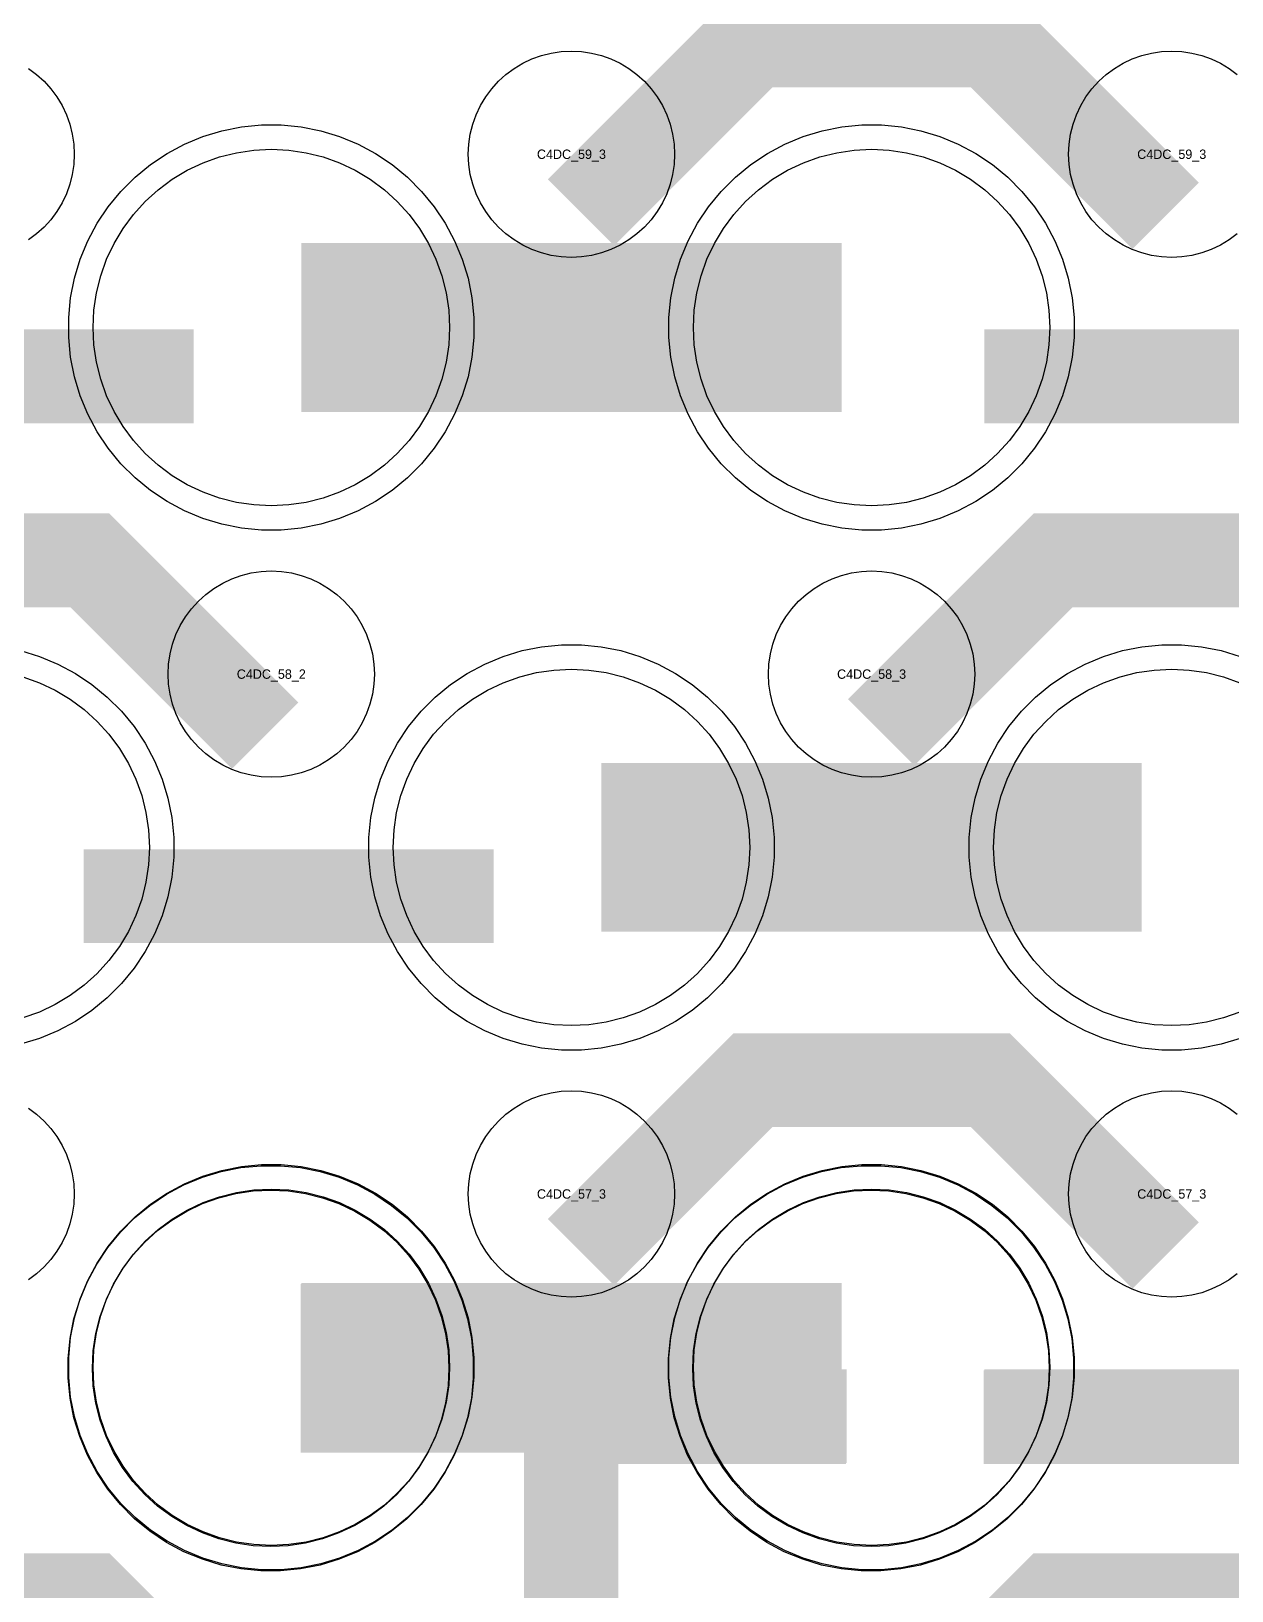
# Model space of a CAD drawing. Extents: x -11880 to 11880, y -14992 to 14992.
# Drawn here: x -11184 to -10864, y -7001 to -6585.3 of the extents above; entities that cross this region are included whole.
import ezdxf
from ezdxf.enums import TextEntityAlignment as Align

# ---------------------------------------------------------------- set-up
doc = ezdxf.new("R2010")
doc.units = 0
doc.header["$MEASUREMENT"] = 0
for name, color, linetype in [('GDS_775_DT_237', 138, 'CONTINUOUS'), ('RDL1_FS', 34, 'CONTINUOUS'), ('RDL_BS', 160, 'CONTINUOUS')]:
    doc.layers.add(name, color=color, linetype=linetype)

msp = doc.modelspace()

# ---------------------------------------------------------------- linework, layer by layer
at = {"layer": 'RDL1_FS'}
for points in [[(-11120, -6711.794), (-11124.657, -6711.565), (-11129.268, -6710.881), (-11133.791, -6709.749), (-11138.181, -6708.177), (-11142.395, -6706.185), (-11146.395, -6703.787), (-11150.14, -6701.009), (-11153.594, -6697.879), (-11156.724, -6694.425), (-11159.502, -6690.68), (-11161.9, -6686.68), (-11163.892, -6682.466), (-11165.464, -6678.076), (-11166.596, -6673.553), (-11167.28, -6668.942), (-11167.509, -6664.285), (-11167.28, -6659.628), (-11166.596, -6655.017), (-11165.464, -6650.494), (-11163.892, -6646.104), (-11161.9, -6641.89), (-11159.502, -6637.89), (-11156.724, -6634.145), (-11153.594, -6630.691), (-11150.14, -6627.561), (-11146.395, -6624.783), (-11142.395, -6622.385), (-11138.181, -6620.393), (-11133.791, -6618.821), (-11129.268, -6617.689), (-11124.657, -6617.005), (-11120, -6616.776), (-11115.343, -6617.005), (-11110.732, -6617.689), (-11106.209, -6618.821), (-11101.819, -6620.393), (-11097.605, -6622.385), (-11093.605, -6624.783), (-11089.86, -6627.561), (-11086.406, -6630.691), (-11083.276, -6634.145), (-11080.498, -6637.89), (-11078.1, -6641.89), (-11076.108, -6646.104), (-11074.536, -6650.494), (-11073.404, -6655.017), (-11072.72, -6659.628), (-11072.491, -6664.285), (-11072.72, -6668.942), (-11073.404, -6673.553), (-11074.536, -6678.076), (-11076.108, -6682.466), (-11078.1, -6686.68), (-11080.498, -6690.68), (-11083.276, -6694.425), (-11086.406, -6697.879), (-11089.86, -6701.009), (-11093.605, -6703.787), (-11097.605, -6706.185), (-11101.819, -6708.177), (-11106.209, -6709.749), (-11110.732, -6710.881), (-11115.343, -6711.565)], [(-10960, -6711.794), (-10964.657, -6711.565), (-10969.268, -6710.881), (-10973.791, -6709.749), (-10978.181, -6708.177), (-10982.395, -6706.185), (-10986.395, -6703.787), (-10990.14, -6701.009), (-10993.594, -6697.879), (-10996.724, -6694.425), (-10999.502, -6690.68), (-11001.9, -6686.68), (-11003.892, -6682.466), (-11005.464, -6678.076), (-11006.596, -6673.553), (-11007.28, -6668.942), (-11007.509, -6664.285), (-11007.28, -6659.628), (-11006.596, -6655.017), (-11005.464, -6650.494), (-11003.892, -6646.104), (-11001.9, -6641.89), (-10999.502, -6637.89), (-10996.724, -6634.145), (-10993.594, -6630.691), (-10990.14, -6627.561), (-10986.395, -6624.783), (-10982.395, -6622.385), (-10978.181, -6620.393), (-10973.791, -6618.821), (-10969.268, -6617.689), (-10964.657, -6617.005), (-10960, -6616.776), (-10955.343, -6617.005), (-10950.732, -6617.689), (-10946.209, -6618.821), (-10941.819, -6620.393), (-10937.605, -6622.385), (-10933.605, -6624.783), (-10929.86, -6627.561), (-10926.406, -6630.691), (-10923.276, -6634.145), (-10920.498, -6637.89), (-10918.1, -6641.89), (-10916.108, -6646.104), (-10914.536, -6650.494), (-10913.404, -6655.017), (-10912.72, -6659.628), (-10912.491, -6664.285), (-10912.72, -6668.942), (-10913.404, -6673.553), (-10914.536, -6678.076), (-10916.108, -6682.466), (-10918.1, -6686.68), (-10920.498, -6690.68), (-10923.276, -6694.425), (-10926.406, -6697.879), (-10929.86, -6701.009), (-10933.605, -6703.787), (-10937.605, -6706.185), (-10941.819, -6708.177), (-10946.209, -6709.749), (-10950.732, -6710.881), (-10955.343, -6711.565)], [(-11040, -6850.359), (-11044.657, -6850.13), (-11049.268, -6849.446), (-11053.791, -6848.314), (-11058.181, -6846.742), (-11062.395, -6844.75), (-11066.395, -6842.352), (-11070.14, -6839.574), (-11073.594, -6836.444), (-11076.724, -6832.99), (-11079.502, -6829.245), (-11081.9, -6825.245), (-11083.892, -6821.031), (-11085.464, -6816.641), (-11086.596, -6812.118), (-11087.28, -6807.507), (-11087.509, -6802.85), (-11087.28, -6798.193), (-11086.596, -6793.582), (-11085.464, -6789.059), (-11083.892, -6784.669), (-11081.9, -6780.455), (-11079.502, -6776.455), (-11076.724, -6772.71), (-11073.594, -6769.256), (-11070.14, -6766.126), (-11066.395, -6763.348), (-11062.395, -6760.95), (-11058.181, -6758.958), (-11053.791, -6757.386), (-11049.268, -6756.254), (-11044.657, -6755.57), (-11040, -6755.341), (-11035.343, -6755.57), (-11030.732, -6756.254), (-11026.209, -6757.386), (-11021.819, -6758.958), (-11017.605, -6760.95), (-11013.605, -6763.348), (-11009.86, -6766.126), (-11006.406, -6769.256), (-11003.276, -6772.71), (-11000.498, -6776.455), (-10998.1, -6780.455), (-10996.108, -6784.669), (-10994.536, -6789.059), (-10993.404, -6793.582), (-10992.72, -6798.193), (-10992.491, -6802.85), (-10992.72, -6807.507), (-10993.404, -6812.118), (-10994.536, -6816.641), (-10996.108, -6821.031), (-10998.1, -6825.245), (-11000.498, -6829.245), (-11003.276, -6832.99), (-11006.406, -6836.444), (-11009.86, -6839.574), (-11013.605, -6842.352), (-11017.605, -6844.75), (-11021.819, -6846.742), (-11026.209, -6848.314), (-11030.732, -6849.446), (-11035.343, -6850.13)], [(-11120, -6988.919), (-11124.657, -6988.69), (-11129.268, -6988.006), (-11133.791, -6986.874), (-11138.181, -6985.302), (-11142.395, -6983.31), (-11146.395, -6980.912), (-11150.14, -6978.134), (-11153.594, -6975.004), (-11156.724, -6971.55), (-11159.502, -6967.805), (-11161.9, -6963.805), (-11163.892, -6959.591), (-11165.464, -6955.201), (-11166.596, -6950.678), (-11167.28, -6946.067), (-11167.509, -6941.41), (-11167.28, -6936.753), (-11166.596, -6932.142), (-11165.464, -6927.619), (-11163.892, -6923.229), (-11161.9, -6919.015), (-11159.502, -6915.015), (-11156.724, -6911.27), (-11153.594, -6907.816), (-11150.14, -6904.686), (-11146.395, -6901.908), (-11142.395, -6899.51), (-11138.181, -6897.518), (-11133.791, -6895.946), (-11129.268, -6894.814), (-11124.657, -6894.13), (-11120, -6893.901), (-11115.343, -6894.13), (-11110.732, -6894.814), (-11106.209, -6895.946), (-11101.819, -6897.518), (-11097.605, -6899.51), (-11093.605, -6901.908), (-11089.86, -6904.686), (-11086.406, -6907.816), (-11083.276, -6911.27), (-11080.498, -6915.015), (-11078.1, -6919.015), (-11076.108, -6923.229), (-11074.536, -6927.619), (-11073.404, -6932.142), (-11072.72, -6936.753), (-11072.491, -6941.41), (-11072.72, -6946.067), (-11073.404, -6950.678), (-11074.536, -6955.201), (-11076.108, -6959.591), (-11078.1, -6963.805), (-11080.498, -6967.805), (-11083.276, -6971.55), (-11086.406, -6975.004), (-11089.86, -6978.134), (-11093.605, -6980.912), (-11097.605, -6983.31), (-11101.819, -6985.302), (-11106.209, -6986.874), (-11110.732, -6988.006), (-11115.343, -6988.69)], [(-10960, -6988.919), (-10964.657, -6988.69), (-10969.268, -6988.006), (-10973.791, -6986.874), (-10978.181, -6985.302), (-10982.395, -6983.31), (-10986.395, -6980.912), (-10990.14, -6978.134), (-10993.594, -6975.004), (-10996.724, -6971.55), (-10999.502, -6967.805), (-11001.9, -6963.805), (-11003.892, -6959.591), (-11005.464, -6955.201), (-11006.596, -6950.678), (-11007.28, -6946.067), (-11007.509, -6941.41), (-11007.28, -6936.753), (-11006.596, -6932.142), (-11005.464, -6927.619), (-11003.892, -6923.229), (-11001.9, -6919.015), (-10999.502, -6915.015), (-10996.724, -6911.27), (-10993.594, -6907.816), (-10990.14, -6904.686), (-10986.395, -6901.908), (-10982.395, -6899.51), (-10978.181, -6897.518), (-10973.791, -6895.946), (-10969.268, -6894.814), (-10964.657, -6894.13), (-10960, -6893.901), (-10955.343, -6894.13), (-10950.732, -6894.814), (-10946.209, -6895.946), (-10941.819, -6897.518), (-10937.605, -6899.51), (-10933.605, -6901.908), (-10929.86, -6904.686), (-10926.406, -6907.816), (-10923.276, -6911.27), (-10920.498, -6915.015), (-10918.1, -6919.015), (-10916.108, -6923.229), (-10914.536, -6927.619), (-10913.404, -6932.142), (-10912.72, -6936.753), (-10912.491, -6941.41), (-10912.72, -6946.067), (-10913.404, -6950.678), (-10914.536, -6955.201), (-10916.108, -6959.591), (-10918.1, -6963.805), (-10920.498, -6967.805), (-10923.276, -6971.55), (-10926.406, -6975.004), (-10929.86, -6978.134), (-10933.605, -6980.912), (-10937.605, -6983.31), (-10941.819, -6985.302), (-10946.209, -6986.874), (-10950.732, -6988.006), (-10955.343, -6988.69)]]:
    msp.add_lwpolyline(points, close=True, dxfattribs=at)
for points in [[(-11111.998, -6664.285, 45, 45, 0), (-11039.998, -6664.285, 45, 45, 0)], [(-11039.998, -6664.285, 45, 45, 0), (-10967.998, -6664.285, 45, 45, 0)], [(-11031.998, -6802.85, 45, 45, 0), (-10959.998, -6802.85, 45, 45, 0)], [(-10959.998, -6802.85, 45, 45, 0), (-10887.998, -6802.85, 45, 45, 0)], [(-11111.998, -6941.41, 45, 45, 0), (-11039.998, -6941.41, 45, 45, 0)], [(-11039.998, -6941.41, 45, 45, 0), (-10967.998, -6941.41, 45, 45, 0)]]:
    msp.add_lwpolyline(points, format="xyseb", dxfattribs=at)
for points in [[(-11186.209, -6757.386), (-11181.819, -6758.958), (-11177.605, -6760.95), (-11173.605, -6763.348), (-11169.86, -6766.126), (-11166.406, -6769.256), (-11163.276, -6772.71), (-11160.498, -6776.455), (-11158.1, -6780.455), (-11156.108, -6784.669), (-11154.536, -6789.059), (-11153.404, -6793.582), (-11152.72, -6798.193), (-11152.491, -6802.85), (-11152.72, -6807.507), (-11153.404, -6812.118), (-11154.536, -6816.641), (-11156.108, -6821.031), (-11158.1, -6825.245), (-11160.498, -6829.245), (-11163.276, -6832.99), (-11166.406, -6836.444), (-11169.86, -6839.574), (-11173.605, -6842.352), (-11177.605, -6844.75), (-11181.819, -6846.742), (-11186.209, -6848.314)], [(-10861.819, -6846.742), (-10866.209, -6848.314), (-10870.732, -6849.446), (-10875.343, -6850.13), (-10880, -6850.359), (-10884.657, -6850.13), (-10889.268, -6849.446), (-10893.791, -6848.314), (-10898.181, -6846.742), (-10902.395, -6844.75), (-10906.395, -6842.352), (-10910.14, -6839.574), (-10913.594, -6836.444), (-10916.724, -6832.99), (-10919.502, -6829.245), (-10921.9, -6825.245), (-10923.892, -6821.031), (-10925.464, -6816.641), (-10926.596, -6812.118), (-10927.28, -6807.507), (-10927.509, -6802.85), (-10927.28, -6798.193), (-10926.596, -6793.582), (-10925.464, -6789.059), (-10923.892, -6784.669), (-10921.9, -6780.455), (-10919.502, -6776.455), (-10916.724, -6772.71), (-10913.594, -6769.256), (-10910.14, -6766.126), (-10906.395, -6763.348), (-10902.395, -6760.95), (-10898.181, -6758.958), (-10893.791, -6757.386), (-10889.268, -6756.254), (-10884.657, -6755.57), (-10880, -6755.341), (-10875.343, -6755.57), (-10870.732, -6756.254), (-10866.209, -6757.386), (-10861.819, -6758.958)]]:
    msp.add_lwpolyline(points, dxfattribs=at)
at = {"layer": 'RDL1_FS', "color": 241, "true_color": 0xf7abae}
for points in [[(-11120.149, -6989.201), (-11124.806, -6988.972), (-11129.417, -6988.288), (-11133.94, -6987.156), (-11138.33, -6985.584), (-11142.544, -6983.592), (-11146.544, -6981.194), (-11150.289, -6978.416), (-11153.743, -6975.286), (-11156.873, -6971.832), (-11159.651, -6968.087), (-11162.049, -6964.087), (-11164.041, -6959.873), (-11165.613, -6955.483), (-11166.745, -6950.96), (-11167.429, -6946.349), (-11167.658, -6941.692), (-11167.429, -6937.035), (-11166.745, -6932.424), (-11165.613, -6927.901), (-11164.041, -6923.511), (-11162.049, -6919.297), (-11159.651, -6915.297), (-11156.873, -6911.552), (-11153.743, -6908.098), (-11150.289, -6904.968), (-11146.544, -6902.19), (-11142.544, -6899.792), (-11138.33, -6897.8), (-11133.94, -6896.228), (-11129.417, -6895.096), (-11124.806, -6894.412), (-11120.149, -6894.183), (-11115.492, -6894.412), (-11110.881, -6895.096), (-11106.358, -6896.228), (-11101.968, -6897.8), (-11097.754, -6899.792), (-11093.754, -6902.19), (-11090.009, -6904.968), (-11086.555, -6908.098), (-11083.425, -6911.552), (-11080.647, -6915.297), (-11078.249, -6919.297), (-11076.257, -6923.511), (-11074.685, -6927.901), (-11073.553, -6932.424), (-11072.869, -6937.035), (-11072.64, -6941.692), (-11072.869, -6946.349), (-11073.553, -6950.96), (-11074.685, -6955.483), (-11076.257, -6959.873), (-11078.249, -6964.087), (-11080.647, -6968.087), (-11083.425, -6971.832), (-11086.555, -6975.286), (-11090.009, -6978.416), (-11093.754, -6981.194), (-11097.754, -6983.592), (-11101.968, -6985.584), (-11106.358, -6987.156), (-11110.881, -6988.288), (-11115.492, -6988.972)], [(-10960.149, -6989.201), (-10964.806, -6988.972), (-10969.417, -6988.288), (-10973.94, -6987.156), (-10978.33, -6985.584), (-10982.544, -6983.592), (-10986.544, -6981.194), (-10990.289, -6978.416), (-10993.743, -6975.286), (-10996.873, -6971.832), (-10999.651, -6968.087), (-11002.049, -6964.087), (-11004.041, -6959.873), (-11005.613, -6955.483), (-11006.745, -6950.96), (-11007.429, -6946.349), (-11007.658, -6941.692), (-11007.429, -6937.035), (-11006.745, -6932.424), (-11005.613, -6927.901), (-11004.041, -6923.511), (-11002.049, -6919.297), (-10999.651, -6915.297), (-10996.873, -6911.552), (-10993.743, -6908.098), (-10990.289, -6904.968), (-10986.544, -6902.19), (-10982.544, -6899.792), (-10978.33, -6897.8), (-10973.94, -6896.228), (-10969.417, -6895.096), (-10964.806, -6894.412), (-10960.149, -6894.183), (-10955.492, -6894.412), (-10950.881, -6895.096), (-10946.358, -6896.228), (-10941.968, -6897.8), (-10937.754, -6899.792), (-10933.754, -6902.19), (-10930.009, -6904.968), (-10926.555, -6908.098), (-10923.425, -6911.552), (-10920.647, -6915.297), (-10918.249, -6919.297), (-10916.257, -6923.511), (-10914.685, -6927.901), (-10913.553, -6932.424), (-10912.869, -6937.035), (-10912.64, -6941.692), (-10912.869, -6946.349), (-10913.553, -6950.96), (-10914.685, -6955.483), (-10916.257, -6959.873), (-10918.249, -6964.087), (-10920.647, -6968.087), (-10923.425, -6971.832), (-10926.555, -6975.286), (-10930.009, -6978.416), (-10933.754, -6981.194), (-10937.754, -6983.592), (-10941.968, -6985.584), (-10946.358, -6987.156), (-10950.881, -6988.288), (-10955.492, -6988.972)]]:
    msp.add_lwpolyline(points, close=True, dxfattribs=at)
for points in [[(-11112.147, -6941.692, 45, 45, 0), (-11040.147, -6941.692, 45, 45, 0)], [(-11040.147, -6941.692, 45, 45, 0), (-10968.147, -6941.692, 45, 45, 0)]]:
    msp.add_lwpolyline(points, format="xyseb", dxfattribs=at)
at = {"layer": 'RDL_BS'}
for points in [[(-11037.438, -6633.599, 25, 25, 0), (-10991.623, -6587.784, 25, 25, 0), (-10958.07, -6587.784, 25, 25, 0)], [(-10881.599, -6634.498, 25, 25, 0), (-10928.313, -6587.784, 25, 25, 0), (-10958.071, -6587.784, 25, 25, 0)], [(-11249.984, -6677.298, 25, 25, 0), (-11140.719, -6677.298, 25, 25, 0)], [(-10929.984, -6677.298, 25, 25, 0), (-10820.719, -6677.298, 25, 25, 0)], [(-11121.599, -6773.063, 25, 25, 0), (-11168.313, -6726.349, 25, 25, 0), (-11198.071, -6726.349, 25, 25, 0)], [(-10957.438, -6772.164, 25, 25, 0), (-10911.623, -6726.349, 25, 25, 0), (-10878.07, -6726.349, 25, 25, 0)], [(-10801.599, -6773.063, 25, 25, 0), (-10848.313, -6726.349, 25, 25, 0), (-10878.071, -6726.349, 25, 25, 0)], [(-11169.984, -6815.863, 25, 25, 0), (-11060.719, -6815.863, 25, 25, 0)], [(-11037.438, -6910.724, 25, 25, 0), (-10991.623, -6864.909, 25, 25, 0), (-10958.07, -6864.909, 25, 25, 0)], [(-10881.599, -6911.623, 25, 25, 0), (-10928.313, -6864.909, 25, 25, 0), (-10958.071, -6864.909, 25, 25, 0)], [(-11040, -7048.715, 25, 25, 0), (-11040, -6941.938, 25, 25, 0)], [(-11040, -7048.715, 25, 25, 0), (-11040, -6941.938, 25, 25, 0)], [(-11052.5, -6954.438, 25, 25, 0), (-10987.833, -6954.438, 25, 25, 0)], [(-11052.5, -6954.438, 25, 25, 0), (-10966.667, -6954.438, 25, 25, 0)], [(-10929.984, -6954.423, 25, 25, 0), (-10820.719, -6954.423, 25, 25, 0)], [(-11121.599, -7050.188, 25, 25, 0), (-11168.313, -7003.474, 25, 25, 0), (-11198.071, -7003.474, 25, 25, 0)], [(-10957.438, -7049.289, 25, 25, 0), (-10911.623, -7003.474, 25, 25, 0), (-10878.07, -7003.474, 25, 25, 0)], [(-10801.599, -7050.188, 25, 25, 0), (-10848.313, -7003.474, 25, 25, 0), (-10878.071, -7003.474, 25, 25, 0)]]:
    msp.add_lwpolyline(points, format="xyseb", dxfattribs=at)
for points in [[(-11040, -6645.591), (-11042.693, -6645.459), (-11045.365, -6645.063), (-11047.984, -6644.406), (-11050.519, -6643.499), (-11052.956, -6642.347), (-11055.28, -6640.954), (-11057.443, -6639.351), (-11059.442, -6637.539), (-11061.254, -6635.54), (-11062.857, -6633.377), (-11064.25, -6631.053), (-11065.402, -6628.616), (-11066.309, -6626.081), (-11066.966, -6623.462), (-11067.362, -6620.79), (-11067.494, -6618.097), (-11067.362, -6615.404), (-11066.966, -6612.732), (-11066.309, -6610.113), (-11065.402, -6607.578), (-11064.25, -6605.141), (-11062.857, -6602.817), (-11061.254, -6600.654), (-11059.442, -6598.655), (-11057.443, -6596.843), (-11055.28, -6595.24), (-11052.956, -6593.847), (-11050.519, -6592.695), (-11047.984, -6591.788), (-11045.365, -6591.131), (-11042.693, -6590.735), (-11040, -6590.603), (-11037.307, -6590.735), (-11034.635, -6591.131), (-11032.016, -6591.788), (-11029.481, -6592.695), (-11027.044, -6593.847), (-11024.72, -6595.24), (-11022.557, -6596.843), (-11020.558, -6598.655), (-11018.746, -6600.654), (-11017.143, -6602.817), (-11015.75, -6605.141), (-11014.598, -6607.578), (-11013.691, -6610.113), (-11013.034, -6612.732), (-11012.638, -6615.404), (-11012.506, -6618.097), (-11012.638, -6620.79), (-11013.034, -6623.462), (-11013.691, -6626.081), (-11014.598, -6628.616), (-11015.75, -6631.053), (-11017.143, -6633.377), (-11018.746, -6635.54), (-11020.558, -6637.539), (-11022.557, -6639.351), (-11024.72, -6640.954), (-11027.044, -6642.347), (-11029.481, -6643.499), (-11032.016, -6644.406), (-11034.635, -6645.063), (-11037.307, -6645.459)], [(-11122.644, -6718.285), (-11127.938, -6717.768), (-11133.165, -6716.722), (-11138.205, -6715.191), (-11143.115, -6713.16), (-11147.777, -6710.668), (-11152.191, -6707.721), (-11156.292, -6704.359), (-11160.074, -6700.577), (-11163.436, -6696.476), (-11166.383, -6692.062), (-11168.875, -6687.4), (-11170.906, -6682.49), (-11172.437, -6677.45), (-11173.483, -6672.223), (-11174, -6666.929), (-11174, -6661.641), (-11173.483, -6656.347), (-11172.437, -6651.12), (-11170.906, -6646.08), (-11168.875, -6641.17), (-11166.383, -6636.508), (-11163.436, -6632.094), (-11160.074, -6627.993), (-11156.292, -6624.211), (-11152.191, -6620.849), (-11147.777, -6617.902), (-11143.115, -6615.41), (-11138.205, -6613.379), (-11133.165, -6611.848), (-11127.938, -6610.802), (-11122.644, -6610.285), (-11117.356, -6610.285), (-11112.062, -6610.802), (-11106.835, -6611.848), (-11101.795, -6613.379), (-11096.885, -6615.41), (-11092.223, -6617.902), (-11087.809, -6620.849), (-11083.708, -6624.211), (-11079.926, -6627.993), (-11076.564, -6632.094), (-11073.617, -6636.508), (-11071.125, -6641.17), (-11069.094, -6646.08), (-11067.563, -6651.12), (-11066.517, -6656.347), (-11066, -6661.641), (-11066, -6666.929), (-11066.517, -6672.223), (-11067.563, -6677.45), (-11069.094, -6682.49), (-11071.125, -6687.4), (-11073.617, -6692.062), (-11076.564, -6696.476), (-11079.926, -6700.577), (-11083.708, -6704.359), (-11087.809, -6707.721), (-11092.223, -6710.668), (-11096.885, -6713.16), (-11101.795, -6715.191), (-11106.835, -6716.722), (-11112.062, -6717.768), (-11117.356, -6718.285)], [(-10962.644, -6718.285), (-10967.938, -6717.768), (-10973.165, -6716.722), (-10978.205, -6715.191), (-10983.115, -6713.16), (-10987.777, -6710.668), (-10992.191, -6707.721), (-10996.292, -6704.359), (-11000.074, -6700.577), (-11003.436, -6696.476), (-11006.383, -6692.062), (-11008.875, -6687.4), (-11010.906, -6682.49), (-11012.437, -6677.45), (-11013.483, -6672.223), (-11014, -6666.929), (-11014, -6661.641), (-11013.483, -6656.347), (-11012.437, -6651.12), (-11010.906, -6646.08), (-11008.875, -6641.17), (-11006.383, -6636.508), (-11003.436, -6632.094), (-11000.074, -6627.993), (-10996.292, -6624.211), (-10992.191, -6620.849), (-10987.777, -6617.902), (-10983.115, -6615.41), (-10978.205, -6613.379), (-10973.165, -6611.848), (-10967.938, -6610.802), (-10962.644, -6610.285), (-10957.356, -6610.285), (-10952.062, -6610.802), (-10946.835, -6611.848), (-10941.795, -6613.379), (-10936.885, -6615.41), (-10932.223, -6617.902), (-10927.809, -6620.849), (-10923.708, -6624.211), (-10919.926, -6627.993), (-10916.564, -6632.094), (-10913.617, -6636.508), (-10911.125, -6641.17), (-10909.094, -6646.08), (-10907.563, -6651.12), (-10906.517, -6656.347), (-10906, -6661.641), (-10906, -6666.929), (-10906.517, -6672.223), (-10907.563, -6677.45), (-10909.094, -6682.49), (-10911.125, -6687.4), (-10913.617, -6692.062), (-10916.564, -6696.476), (-10919.926, -6700.577), (-10923.708, -6704.359), (-10927.809, -6707.721), (-10932.223, -6710.668), (-10936.885, -6713.16), (-10941.795, -6715.191), (-10946.835, -6716.722), (-10952.062, -6717.768), (-10957.356, -6718.285)], [(-11120, -6784.156), (-11122.693, -6784.024), (-11125.365, -6783.628), (-11127.984, -6782.971), (-11130.519, -6782.064), (-11132.956, -6780.912), (-11135.28, -6779.519), (-11137.443, -6777.916), (-11139.442, -6776.104), (-11141.254, -6774.105), (-11142.857, -6771.942), (-11144.25, -6769.618), (-11145.402, -6767.181), (-11146.309, -6764.646), (-11146.966, -6762.027), (-11147.362, -6759.355), (-11147.494, -6756.662), (-11147.362, -6753.969), (-11146.966, -6751.297), (-11146.309, -6748.678), (-11145.402, -6746.143), (-11144.25, -6743.706), (-11142.857, -6741.382), (-11141.254, -6739.219), (-11139.442, -6737.22), (-11137.443, -6735.408), (-11135.28, -6733.805), (-11132.956, -6732.412), (-11130.519, -6731.26), (-11127.984, -6730.353), (-11125.365, -6729.696), (-11122.693, -6729.3), (-11120, -6729.168), (-11117.307, -6729.3), (-11114.635, -6729.696), (-11112.016, -6730.353), (-11109.481, -6731.26), (-11107.044, -6732.412), (-11104.72, -6733.805), (-11102.557, -6735.408), (-11100.558, -6737.22), (-11098.746, -6739.219), (-11097.143, -6741.382), (-11095.75, -6743.706), (-11094.598, -6746.143), (-11093.691, -6748.678), (-11093.034, -6751.297), (-11092.638, -6753.969), (-11092.506, -6756.662), (-11092.638, -6759.355), (-11093.034, -6762.027), (-11093.691, -6764.646), (-11094.598, -6767.181), (-11095.75, -6769.618), (-11097.143, -6771.942), (-11098.746, -6774.105), (-11100.558, -6776.104), (-11102.557, -6777.916), (-11104.72, -6779.519), (-11107.044, -6780.912), (-11109.481, -6782.064), (-11112.016, -6782.971), (-11114.635, -6783.628), (-11117.307, -6784.024)], [(-10960, -6784.156), (-10962.693, -6784.024), (-10965.365, -6783.628), (-10967.984, -6782.971), (-10970.519, -6782.064), (-10972.956, -6780.912), (-10975.28, -6779.519), (-10977.443, -6777.916), (-10979.442, -6776.104), (-10981.254, -6774.105), (-10982.857, -6771.942), (-10984.25, -6769.618), (-10985.402, -6767.181), (-10986.309, -6764.646), (-10986.966, -6762.027), (-10987.362, -6759.355), (-10987.494, -6756.662), (-10987.362, -6753.969), (-10986.966, -6751.297), (-10986.309, -6748.678), (-10985.402, -6746.143), (-10984.25, -6743.706), (-10982.857, -6741.382), (-10981.254, -6739.219), (-10979.442, -6737.22), (-10977.443, -6735.408), (-10975.28, -6733.805), (-10972.956, -6732.412), (-10970.519, -6731.26), (-10967.984, -6730.353), (-10965.365, -6729.696), (-10962.693, -6729.3), (-10960, -6729.168), (-10957.307, -6729.3), (-10954.635, -6729.696), (-10952.016, -6730.353), (-10949.481, -6731.26), (-10947.044, -6732.412), (-10944.72, -6733.805), (-10942.557, -6735.408), (-10940.558, -6737.22), (-10938.746, -6739.219), (-10937.143, -6741.382), (-10935.75, -6743.706), (-10934.598, -6746.143), (-10933.691, -6748.678), (-10933.034, -6751.297), (-10932.638, -6753.969), (-10932.506, -6756.662), (-10932.638, -6759.355), (-10933.034, -6762.027), (-10933.691, -6764.646), (-10934.598, -6767.181), (-10935.75, -6769.618), (-10937.143, -6771.942), (-10938.746, -6774.105), (-10940.558, -6776.104), (-10942.557, -6777.916), (-10944.72, -6779.519), (-10947.044, -6780.912), (-10949.481, -6782.064), (-10952.016, -6782.971), (-10954.635, -6783.628), (-10957.307, -6784.024)], [(-11042.644, -6856.85), (-11047.938, -6856.333), (-11053.165, -6855.287), (-11058.205, -6853.756), (-11063.115, -6851.725), (-11067.777, -6849.233), (-11072.191, -6846.286), (-11076.292, -6842.924), (-11080.074, -6839.142), (-11083.436, -6835.041), (-11086.383, -6830.627), (-11088.875, -6825.965), (-11090.906, -6821.055), (-11092.437, -6816.015), (-11093.483, -6810.788), (-11094, -6805.494), (-11094, -6800.206), (-11093.483, -6794.912), (-11092.437, -6789.685), (-11090.906, -6784.645), (-11088.875, -6779.735), (-11086.383, -6775.073), (-11083.436, -6770.659), (-11080.074, -6766.558), (-11076.292, -6762.776), (-11072.191, -6759.414), (-11067.777, -6756.467), (-11063.115, -6753.975), (-11058.205, -6751.944), (-11053.165, -6750.413), (-11047.938, -6749.367), (-11042.644, -6748.85), (-11037.356, -6748.85), (-11032.062, -6749.367), (-11026.835, -6750.413), (-11021.795, -6751.944), (-11016.885, -6753.975), (-11012.223, -6756.467), (-11007.809, -6759.414), (-11003.708, -6762.776), (-10999.926, -6766.558), (-10996.564, -6770.659), (-10993.617, -6775.073), (-10991.125, -6779.735), (-10989.094, -6784.645), (-10987.563, -6789.685), (-10986.517, -6794.912), (-10986, -6800.206), (-10986, -6805.494), (-10986.517, -6810.788), (-10987.563, -6816.015), (-10989.094, -6821.055), (-10991.125, -6825.965), (-10993.617, -6830.627), (-10996.564, -6835.041), (-10999.926, -6839.142), (-11003.708, -6842.924), (-11007.809, -6846.286), (-11012.223, -6849.233), (-11016.885, -6851.725), (-11021.795, -6853.756), (-11026.835, -6855.287), (-11032.062, -6856.333), (-11037.356, -6856.85)], [(-11040, -6922.716), (-11042.693, -6922.584), (-11045.365, -6922.188), (-11047.984, -6921.531), (-11050.519, -6920.624), (-11052.956, -6919.472), (-11055.28, -6918.079), (-11057.443, -6916.476), (-11059.442, -6914.664), (-11061.254, -6912.665), (-11062.857, -6910.502), (-11064.25, -6908.178), (-11065.402, -6905.741), (-11066.309, -6903.206), (-11066.966, -6900.587), (-11067.362, -6897.915), (-11067.494, -6895.222), (-11067.362, -6892.529), (-11066.966, -6889.857), (-11066.309, -6887.238), (-11065.402, -6884.703), (-11064.25, -6882.266), (-11062.857, -6879.942), (-11061.254, -6877.779), (-11059.442, -6875.78), (-11057.443, -6873.968), (-11055.28, -6872.365), (-11052.956, -6870.972), (-11050.519, -6869.82), (-11047.984, -6868.913), (-11045.365, -6868.256), (-11042.693, -6867.86), (-11040, -6867.728), (-11037.307, -6867.86), (-11034.635, -6868.256), (-11032.016, -6868.913), (-11029.481, -6869.82), (-11027.044, -6870.972), (-11024.72, -6872.365), (-11022.557, -6873.968), (-11020.558, -6875.78), (-11018.746, -6877.779), (-11017.143, -6879.942), (-11015.75, -6882.266), (-11014.598, -6884.703), (-11013.691, -6887.238), (-11013.034, -6889.857), (-11012.638, -6892.529), (-11012.506, -6895.222), (-11012.638, -6897.915), (-11013.034, -6900.587), (-11013.691, -6903.206), (-11014.598, -6905.741), (-11015.75, -6908.178), (-11017.143, -6910.502), (-11018.746, -6912.665), (-11020.558, -6914.664), (-11022.557, -6916.476), (-11024.72, -6918.079), (-11027.044, -6919.472), (-11029.481, -6920.624), (-11032.016, -6921.531), (-11034.635, -6922.188), (-11037.307, -6922.584)], [(-11122.644, -6995.41), (-11127.938, -6994.893), (-11133.165, -6993.847), (-11138.205, -6992.316), (-11143.115, -6990.285), (-11147.777, -6987.793), (-11152.191, -6984.846), (-11156.292, -6981.484), (-11160.074, -6977.702), (-11163.436, -6973.601), (-11166.383, -6969.187), (-11168.875, -6964.525), (-11170.906, -6959.615), (-11172.437, -6954.575), (-11173.483, -6949.348), (-11174, -6944.054), (-11174, -6938.766), (-11173.483, -6933.472), (-11172.437, -6928.245), (-11170.906, -6923.205), (-11168.875, -6918.295), (-11166.383, -6913.633), (-11163.436, -6909.219), (-11160.074, -6905.118), (-11156.292, -6901.336), (-11152.191, -6897.974), (-11147.777, -6895.027), (-11143.115, -6892.535), (-11138.205, -6890.504), (-11133.165, -6888.973), (-11127.938, -6887.927), (-11122.644, -6887.41), (-11117.356, -6887.41), (-11112.062, -6887.927), (-11106.835, -6888.973), (-11101.795, -6890.504), (-11096.885, -6892.535), (-11092.223, -6895.027), (-11087.809, -6897.974), (-11083.708, -6901.336), (-11079.926, -6905.118), (-11076.564, -6909.219), (-11073.617, -6913.633), (-11071.125, -6918.295), (-11069.094, -6923.205), (-11067.563, -6928.245), (-11066.517, -6933.472), (-11066, -6938.766), (-11066, -6944.054), (-11066.517, -6949.348), (-11067.563, -6954.575), (-11069.094, -6959.615), (-11071.125, -6964.525), (-11073.617, -6969.187), (-11076.564, -6973.601), (-11079.926, -6977.702), (-11083.708, -6981.484), (-11087.809, -6984.846), (-11092.223, -6987.793), (-11096.885, -6990.285), (-11101.795, -6992.316), (-11106.835, -6993.847), (-11112.062, -6994.893), (-11117.356, -6995.41)], [(-10962.644, -6995.41), (-10967.938, -6994.893), (-10973.165, -6993.847), (-10978.205, -6992.316), (-10983.115, -6990.285), (-10987.777, -6987.793), (-10992.191, -6984.846), (-10996.292, -6981.484), (-11000.074, -6977.702), (-11003.436, -6973.601), (-11006.383, -6969.187), (-11008.875, -6964.525), (-11010.906, -6959.615), (-11012.437, -6954.575), (-11013.483, -6949.348), (-11014, -6944.054), (-11014, -6938.766), (-11013.483, -6933.472), (-11012.437, -6928.245), (-11010.906, -6923.205), (-11008.875, -6918.295), (-11006.383, -6913.633), (-11003.436, -6909.219), (-11000.074, -6905.118), (-10996.292, -6901.336), (-10992.191, -6897.974), (-10987.777, -6895.027), (-10983.115, -6892.535), (-10978.205, -6890.504), (-10973.165, -6888.973), (-10967.938, -6887.927), (-10962.644, -6887.41), (-10957.356, -6887.41), (-10952.062, -6887.927), (-10946.835, -6888.973), (-10941.795, -6890.504), (-10936.885, -6892.535), (-10932.223, -6895.027), (-10927.809, -6897.974), (-10923.708, -6901.336), (-10919.926, -6905.118), (-10916.564, -6909.219), (-10913.617, -6913.633), (-10911.125, -6918.295), (-10909.094, -6923.205), (-10907.563, -6928.245), (-10906.517, -6933.472), (-10906, -6938.766), (-10906, -6944.054), (-10906.517, -6949.348), (-10907.563, -6954.575), (-10909.094, -6959.615), (-10911.125, -6964.525), (-10913.617, -6969.187), (-10916.564, -6973.601), (-10919.926, -6977.702), (-10923.708, -6981.484), (-10927.809, -6984.846), (-10932.223, -6987.793), (-10936.885, -6990.285), (-10941.795, -6992.316), (-10946.835, -6993.847), (-10952.062, -6994.893), (-10957.356, -6995.41)]]:
    msp.add_lwpolyline(points, close=True, dxfattribs=at)
for points in [[(-10862.557, -6639.351), (-10864.72, -6640.954), (-10867.044, -6642.347), (-10869.481, -6643.499), (-10872.016, -6644.406), (-10874.635, -6645.063), (-10877.307, -6645.459), (-10880, -6645.591), (-10882.693, -6645.459), (-10885.365, -6645.063), (-10887.984, -6644.406), (-10890.519, -6643.499), (-10892.956, -6642.347), (-10895.28, -6640.954), (-10897.443, -6639.351), (-10899.442, -6637.539), (-10901.254, -6635.54), (-10902.857, -6633.377), (-10904.25, -6631.053), (-10905.402, -6628.616), (-10906.309, -6626.081), (-10906.966, -6623.462), (-10907.362, -6620.79), (-10907.494, -6618.097), (-10907.362, -6615.404), (-10906.966, -6612.732), (-10906.309, -6610.113), (-10905.402, -6607.578), (-10904.25, -6605.141), (-10902.857, -6602.817), (-10901.254, -6600.654), (-10899.442, -6598.655), (-10897.443, -6596.843), (-10895.28, -6595.24), (-10892.956, -6593.847), (-10890.519, -6592.695), (-10887.984, -6591.788), (-10885.365, -6591.131), (-10882.693, -6590.735), (-10880, -6590.603), (-10877.307, -6590.735), (-10874.635, -6591.131), (-10872.016, -6591.788), (-10869.481, -6592.695), (-10867.044, -6593.847), (-10864.72, -6595.24), (-10862.557, -6596.843)], [(-11184.72, -6595.24), (-11182.557, -6596.843), (-11180.558, -6598.655), (-11178.746, -6600.654), (-11177.143, -6602.817), (-11175.75, -6605.141), (-11174.598, -6607.578), (-11173.691, -6610.113), (-11173.034, -6612.732), (-11172.638, -6615.404), (-11172.506, -6618.097), (-11172.638, -6620.79), (-11173.034, -6623.462), (-11173.691, -6626.081), (-11174.598, -6628.616), (-11175.75, -6631.053), (-11177.143, -6633.377), (-11178.746, -6635.54), (-11180.558, -6637.539), (-11182.557, -6639.351), (-11184.72, -6640.954)], [(-11186.835, -6750.413), (-11181.795, -6751.944), (-11176.885, -6753.975), (-11172.223, -6756.467), (-11167.809, -6759.414), (-11163.708, -6762.776), (-11159.926, -6766.558), (-11156.564, -6770.659), (-11153.617, -6775.073), (-11151.125, -6779.735), (-11149.094, -6784.645), (-11147.563, -6789.685), (-11146.517, -6794.912), (-11146, -6800.206), (-11146, -6805.494), (-11146.517, -6810.788), (-11147.563, -6816.015), (-11149.094, -6821.055), (-11151.125, -6825.965), (-11153.617, -6830.627), (-11156.564, -6835.041), (-11159.926, -6839.142), (-11163.708, -6842.924), (-11167.809, -6846.286), (-11172.223, -6849.233), (-11176.885, -6851.725), (-11181.795, -6853.756), (-11186.835, -6855.287)], [(-10861.795, -6853.756), (-10866.835, -6855.287), (-10872.062, -6856.333), (-10877.356, -6856.85), (-10882.644, -6856.85), (-10887.938, -6856.333), (-10893.165, -6855.287), (-10898.205, -6853.756), (-10903.115, -6851.725), (-10907.777, -6849.233), (-10912.191, -6846.286), (-10916.292, -6842.924), (-10920.074, -6839.142), (-10923.436, -6835.041), (-10926.383, -6830.627), (-10928.875, -6825.965), (-10930.906, -6821.055), (-10932.437, -6816.015), (-10933.483, -6810.788), (-10934, -6805.494), (-10934, -6800.206), (-10933.483, -6794.912), (-10932.437, -6789.685), (-10930.906, -6784.645), (-10928.875, -6779.735), (-10926.383, -6775.073), (-10923.436, -6770.659), (-10920.074, -6766.558), (-10916.292, -6762.776), (-10912.191, -6759.414), (-10907.777, -6756.467), (-10903.115, -6753.975), (-10898.205, -6751.944), (-10893.165, -6750.413), (-10887.938, -6749.367), (-10882.644, -6748.85), (-10877.356, -6748.85), (-10872.062, -6749.367), (-10866.835, -6750.413), (-10861.795, -6751.944)], [(-10862.557, -6916.476), (-10864.72, -6918.079), (-10867.044, -6919.472), (-10869.481, -6920.624), (-10872.016, -6921.531), (-10874.635, -6922.188), (-10877.307, -6922.584), (-10880, -6922.716), (-10882.693, -6922.584), (-10885.365, -6922.188), (-10887.984, -6921.531), (-10890.519, -6920.624), (-10892.956, -6919.472), (-10895.28, -6918.079), (-10897.443, -6916.476), (-10899.442, -6914.664), (-10901.254, -6912.665), (-10902.857, -6910.502), (-10904.25, -6908.178), (-10905.402, -6905.741), (-10906.309, -6903.206), (-10906.966, -6900.587), (-10907.362, -6897.915), (-10907.494, -6895.222), (-10907.362, -6892.529), (-10906.966, -6889.857), (-10906.309, -6887.238), (-10905.402, -6884.703), (-10904.25, -6882.266), (-10902.857, -6879.942), (-10901.254, -6877.779), (-10899.442, -6875.78), (-10897.443, -6873.968), (-10895.28, -6872.365), (-10892.956, -6870.972), (-10890.519, -6869.82), (-10887.984, -6868.913), (-10885.365, -6868.256), (-10882.693, -6867.86), (-10880, -6867.728), (-10877.307, -6867.86), (-10874.635, -6868.256), (-10872.016, -6868.913), (-10869.481, -6869.82), (-10867.044, -6870.972), (-10864.72, -6872.365), (-10862.557, -6873.968)], [(-11184.72, -6872.365), (-11182.557, -6873.968), (-11180.558, -6875.78), (-11178.746, -6877.779), (-11177.143, -6879.942), (-11175.75, -6882.266), (-11174.598, -6884.703), (-11173.691, -6887.238), (-11173.034, -6889.857), (-11172.638, -6892.529), (-11172.506, -6895.222), (-11172.638, -6897.915), (-11173.034, -6900.587), (-11173.691, -6903.206), (-11174.598, -6905.741), (-11175.75, -6908.178), (-11177.143, -6910.502), (-11178.746, -6912.665), (-11180.558, -6914.664), (-11182.557, -6916.476), (-11184.72, -6918.079)]]:
    msp.add_lwpolyline(points, dxfattribs=at)
at = {"layer": 'RDL_BS', "color": 241, "true_color": 0xf7abae}
for points in [[(-11122.793, -6995.692), (-11128.087, -6995.175), (-11133.314, -6994.129), (-11138.354, -6992.598), (-11143.264, -6990.567), (-11147.926, -6988.075), (-11152.34, -6985.128), (-11156.441, -6981.766), (-11160.223, -6977.984), (-11163.585, -6973.883), (-11166.532, -6969.469), (-11169.024, -6964.807), (-11171.055, -6959.897), (-11172.586, -6954.857), (-11173.632, -6949.63), (-11174.149, -6944.336), (-11174.149, -6939.048), (-11173.632, -6933.754), (-11172.586, -6928.527), (-11171.055, -6923.487), (-11169.024, -6918.577), (-11166.532, -6913.915), (-11163.585, -6909.501), (-11160.223, -6905.4), (-11156.441, -6901.618), (-11152.34, -6898.256), (-11147.926, -6895.309), (-11143.264, -6892.817), (-11138.354, -6890.786), (-11133.314, -6889.255), (-11128.087, -6888.209), (-11122.793, -6887.692), (-11117.505, -6887.692), (-11112.211, -6888.209), (-11106.984, -6889.255), (-11101.944, -6890.786), (-11097.034, -6892.817), (-11092.372, -6895.309), (-11087.958, -6898.256), (-11083.857, -6901.618), (-11080.075, -6905.4), (-11076.713, -6909.501), (-11073.766, -6913.915), (-11071.274, -6918.577), (-11069.243, -6923.487), (-11067.712, -6928.527), (-11066.666, -6933.754), (-11066.149, -6939.048), (-11066.149, -6944.336), (-11066.666, -6949.63), (-11067.712, -6954.857), (-11069.243, -6959.897), (-11071.274, -6964.807), (-11073.766, -6969.469), (-11076.713, -6973.883), (-11080.075, -6977.984), (-11083.857, -6981.766), (-11087.958, -6985.128), (-11092.372, -6988.075), (-11097.034, -6990.567), (-11101.944, -6992.598), (-11106.984, -6994.129), (-11112.211, -6995.175), (-11117.505, -6995.692)], [(-10962.793, -6995.692), (-10968.087, -6995.175), (-10973.314, -6994.129), (-10978.354, -6992.598), (-10983.264, -6990.567), (-10987.926, -6988.075), (-10992.34, -6985.128), (-10996.441, -6981.766), (-11000.223, -6977.984), (-11003.585, -6973.883), (-11006.532, -6969.469), (-11009.024, -6964.807), (-11011.055, -6959.897), (-11012.586, -6954.857), (-11013.632, -6949.63), (-11014.149, -6944.336), (-11014.149, -6939.048), (-11013.632, -6933.754), (-11012.586, -6928.527), (-11011.055, -6923.487), (-11009.024, -6918.577), (-11006.532, -6913.915), (-11003.585, -6909.501), (-11000.223, -6905.4), (-10996.441, -6901.618), (-10992.34, -6898.256), (-10987.926, -6895.309), (-10983.264, -6892.817), (-10978.354, -6890.786), (-10973.314, -6889.255), (-10968.087, -6888.209), (-10962.793, -6887.692), (-10957.505, -6887.692), (-10952.211, -6888.209), (-10946.984, -6889.255), (-10941.944, -6890.786), (-10937.034, -6892.817), (-10932.372, -6895.309), (-10927.958, -6898.256), (-10923.857, -6901.618), (-10920.075, -6905.4), (-10916.713, -6909.501), (-10913.766, -6913.915), (-10911.274, -6918.577), (-10909.243, -6923.487), (-10907.712, -6928.527), (-10906.666, -6933.754), (-10906.149, -6939.048), (-10906.149, -6944.336), (-10906.666, -6949.63), (-10907.712, -6954.857), (-10909.243, -6959.897), (-10911.274, -6964.807), (-10913.766, -6969.469), (-10916.713, -6973.883), (-10920.075, -6977.984), (-10923.857, -6981.766), (-10927.958, -6985.128), (-10932.372, -6988.075), (-10937.034, -6990.567), (-10941.944, -6992.598), (-10946.984, -6994.129), (-10952.211, -6995.175), (-10957.505, -6995.692)]]:
    msp.add_lwpolyline(points, close=True, dxfattribs=at)
for points in [[(-11040.149, -7048.997, 25, 25, 0), (-11040.149, -6942.22, 25, 25, 0)], [(-11040.149, -7048.997, 25, 25, 0), (-11040.149, -6942.22, 25, 25, 0)], [(-11052.649, -6954.72, 25, 25, 0), (-10987.982, -6954.72, 25, 25, 0)], [(-11052.649, -6954.72, 25, 25, 0), (-10966.816, -6954.72, 25, 25, 0)], [(-10930.133, -6954.705, 25, 25, 0), (-10820.868, -6954.705, 25, 25, 0)]]:
    msp.add_lwpolyline(points, format="xyseb", dxfattribs=at)

# ---------------------------------------------------------------- texts
at = {"layer": 'GDS_775_DT_237'}
for s, p in [('C4DC_59_3', (-11040, -6618.097)), ('C4DC_59_3', (-11040, -6618.097)), ('C4DC_59_3', (-10880, -6618.097)), ('C4DC_59_3', (-10880, -6618.097)), ('C4DC_58_2', (-11120, -6756.662)), ('C4DC_58_2', (-11120, -6756.662)), ('C4DC_58_3', (-10960, -6756.662)), ('C4DC_58_3', (-10960, -6756.662)), ('C4DC_57_3', (-11040, -6895.222)), ('C4DC_57_3', (-11040, -6895.222)), ('C4DC_57_3', (-10880, -6895.222)), ('C4DC_57_3', (-10880, -6895.222))]:
    msp.add_text(s, height=2.5, dxfattribs=at).set_placement(p, align=Align.MIDDLE_CENTER)

doc.saveas('drawing.dxf')
